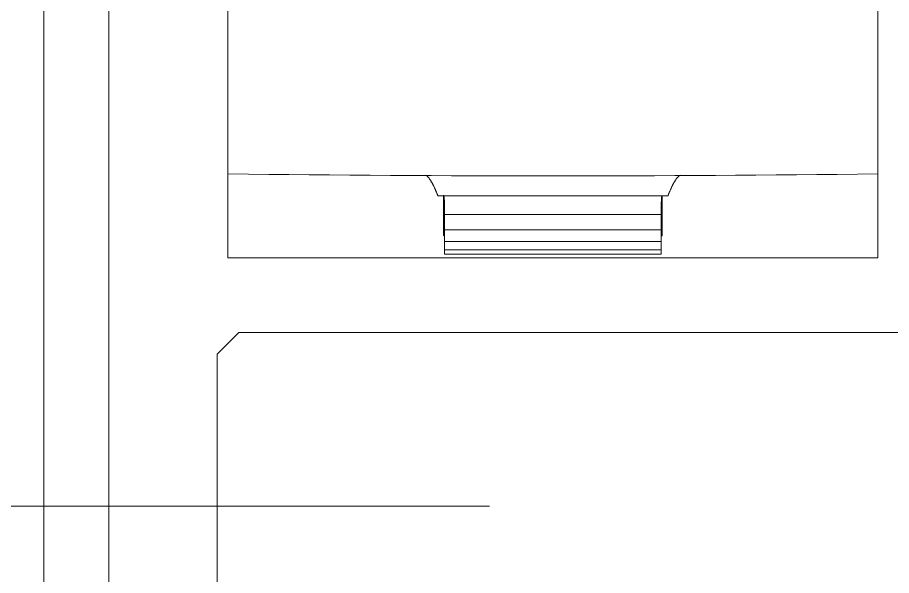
# Model space of a CAD drawing. Header units: millimetres. Extents: x -5 to 111, y -3 to 86.
# Drawn here: x 21.74579 to 21.78613, y 47.9868 to 48.01253 of the extents above; entities that cross this region are included whole.
import ezdxf

# ---------------------------------------------------------------- set-up
doc = ezdxf.new("R2010")
doc.units = ezdxf.units.MM
doc.layers.add('A1I6----E-', color=3, linetype='Continuous', lineweight=25)

# ---------------------------------------------------------------- blocks, each defined once
blk = doc.blocks.new('Gruppe-444')
at = {"layer": 'A1I6----E-', "lineweight": 9}
for p, q in [((-29.053446, 5.326397), (-29.053446, 5.566397)), ((-29.044946, 5.483137), (-29.044946, 5.461717)), ((-29.014946, 5.461717), (-29.014946, 5.483137)), ((-29.050446, 5.471397), (-29.050446, 5.421397)), ((-29.044946, 5.459426), (-29.044946, 5.461717)), ((-29.044937, 5.461717), (-29.044946, 5.461717)), ((-29.014946, 5.461717), (-29.014954, 5.461717)), ((-29.014946, 5.459426), (-29.014946, 5.461717)), ((-29.035257, 5.46071), (-29.024634, 5.46071)), ((-29.034996, 5.46074), (-29.034996, 5.459426)), ((-29.024896, 5.459426), (-29.024896, 5.46071)), ((-29.034946, 5.460233), (-29.034946, 5.459849)), ((-29.024946, 5.459849), (-29.024946, 5.460233)), ((-29.034946, 5.459849), (-29.024946, 5.459849)), ((-29.034946, 5.459849), (-29.034946, 5.459142)), ((-29.024946, 5.459142), (-29.024946, 5.459849)), ((-29.044946, 5.457986), (-29.044946, 5.459426)), ((-29.034996, 5.45888), (-29.034996, 5.459426)), ((-29.024896, 5.459426), (-29.024896, 5.45888)), ((-29.014946, 5.457986), (-29.014946, 5.459426)), ((-29.034946, 5.459142), (-29.024946, 5.459142)), ((-29.034946, 5.459142), (-29.034946, 5.458596)), ((-29.024946, 5.458596), (-29.024946, 5.459142)), ((-29.024946, 5.458596), (-29.034946, 5.458596)), ((-29.034946, 5.458596), (-29.034946, 5.458219)), ((-29.024946, 5.458219), (-29.024946, 5.458596)), ((-29.024946, 5.458219), (-29.034946, 5.458219)), ((-29.034946, 5.458219), (-29.034946, 5.458014)), ((-29.024946, 5.458014), (-29.034946, 5.458014)), ((-29.024946, 5.458014), (-29.024946, 5.458219)), ((-29.044946, 5.457853), (-29.044946, 5.457986)), ((-29.014946, 5.457853), (-29.044946, 5.457853)), ((-29.014946, 5.457986), (-29.014946, 5.457853))]:
    blk.add_line(p, q, dxfattribs=at)
at = {"layer": 'A1I6----E-', "lineweight": 9, "flags": 128}
blk.add_lwpolyline([(-29.044446, 5.438397), (-29.045446, 5.439397), (-29.045446, 5.453397), (-29.044446, 5.454397), (-29.003446, 5.454397, 0.414214), (-29.000446, 5.451397), (-28.983299, 5.451397, 0.399656), (-28.980303, 5.454247), (-28.978588, 5.488547, -0.399656), (-28.975592, 5.491397), (-28.970446, 5.491397), (-28.970446, 5.401397), (-28.975592, 5.401397, -0.399656), (-28.978588, 5.404247), (-28.980303, 5.438547, 0.399656), (-28.983299, 5.441397), (-29.000446, 5.441397, 0.414214), (-29.003446, 5.438397)], format="xyb", close=True, dxfattribs=at)
for points in [[(-29.014954, 5.461717, -0.006251), (-29.044937, 5.461717, -0.006251)], [(-29.035816, 5.461659, -0.10506), (-29.035691, 5.461554), (-29.035688, 5.46155, -0.025991), (-29.035587, 5.461407), (-29.035584, 5.461402), (-29.035583, 5.461401)], [(-29.024308, 5.461401), (-29.024303, 5.461409, -0.04706), (-29.024196, 5.461551), (-29.024192, 5.461556, -0.07427), (-29.024064, 5.46166), (-29.024062, 5.461661)], [(-29.034977, 5.46071), (-29.034977, 5.46071, -0.0298), (-29.034958, 5.460567), (-29.034958, 5.460566)], [(-29.034958, 5.460566, -0.019313), (-29.034946, 5.460234), (-29.034946, 5.460233)], [(-29.024946, 5.460233), (-29.024946, 5.460234, -0.019313), (-29.024933, 5.460566, -0.019313)], [(-29.024933, 5.460566), (-29.024933, 5.460568, -0.039779), (-29.024916, 5.46071), (-29.024916, 5.46071)]]:
    blk.add_lwpolyline(points, format="xyb", dxfattribs=at)
at = {"layer": 'A1I6----E-', "lineweight": 9}
for points in [[(-29.035583, 5.461401), (-29.035466, 5.461201), (-29.035309, 5.460852), (-29.035257, 5.46071)], [(-29.024634, 5.46071), (-29.024582, 5.460852), (-29.024425, 5.461201), (-29.024308, 5.461401)], [(-29.034946, 5.458856), (-29.034953, 5.458858), (-29.034966, 5.458861), (-29.034975, 5.458865), (-29.034982, 5.458867), (-29.034988, 5.45887), (-29.034991, 5.458873), (-29.034993, 5.458875), (-29.034995, 5.458877), (-29.034996, 5.458879), (-29.034996, 5.45888)], [(-29.024896, 5.45888), (-29.024896, 5.458879), (-29.024897, 5.458876), (-29.024898, 5.458874), (-29.024901, 5.458872), (-29.024905, 5.458869), (-29.024914, 5.458865), (-29.024925, 5.458861), (-29.024938, 5.458858), (-29.024946, 5.458856)]]:
    blk.add_open_spline(points, degree=2, dxfattribs=at)

msp = doc.modelspace()

# ---------------------------------------------------------------- linework, layer by layer
at = {"layer": 'A1I6----E-', "lineweight": 9}
msp.add_line((21.767571, 47.99), (20.031906, 47.99), dxfattribs=at)

# ---------------------------------------------------------------- block references
at = {"layer": 'A1I6----E-'}
msp.add_blockref('Gruppe-444', (50.800446, 42.543603), dxfattribs=at)

doc.saveas('drawing.dxf')
